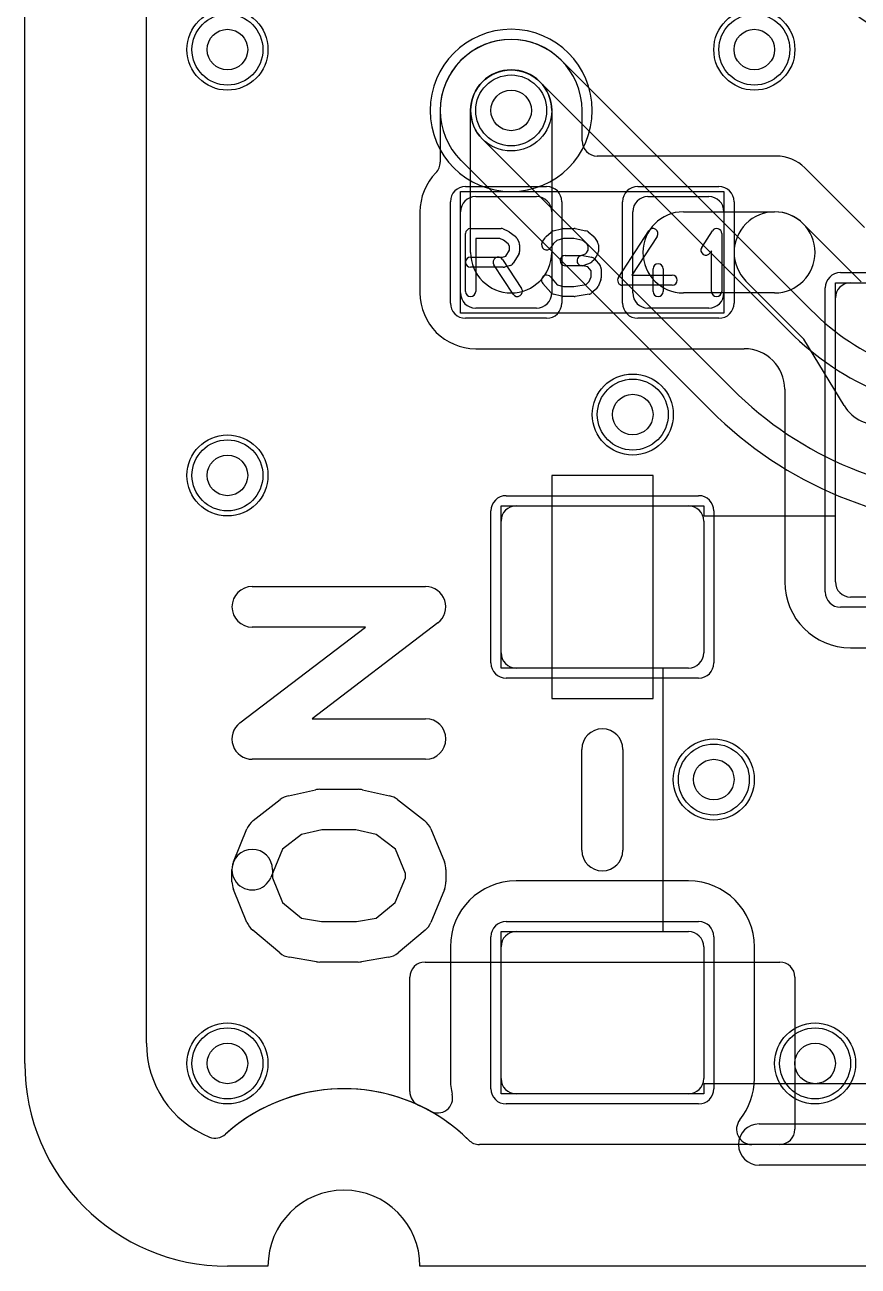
# Model space of a CAD drawing. Extents: x 0 to 20.5, y -1 to 20.
# Drawn here: x 0 to 4.11, y 0 to 6.12 of the extents above; entities that cross this region are included whole.
import ezdxf

# ---------------------------------------------------------------- set-up
doc = ezdxf.new("R2010")
doc.units = 0
for name, color, linetype in [('Hole', 1, 'CONTINUOUS'), ('L1', 3, 'CONTINUOUS'), ('L2', 3, 'CONTINUOUS'), ('L3', 3, 'CONTINUOUS'), ('L4', 3, 'CONTINUOUS'), ('MetalMask-A', 176, 'CONTINUOUS'), ('Outline', 7, 'CONTINUOUS'), ('PartsArea-A', 111, 'CONTINUOUS'), ('PartsSilk-A', 221, 'CONTINUOUS'), ('Resist-A', 2, 'CONTINUOUS'), ('Resist-B', 2, 'CONTINUOUS'), ('Silk-A', 140, 'CONTINUOUS')]:
    doc.layers.add(name, color=color, linetype=linetype)

msp = doc.modelspace()

# ---------------------------------------------------------------- linework, layer by layer
at = {"layer": 'Hole'}
for centre in [(1, 6), (3.6, 6), (2.4, 5.7), (3, 4.2), (1, 3.9), (3.4, 2.4), (1, 1), (3.9, 1)]:
    msp.add_circle(centre, 0.1, dxfattribs=at)
at = {"layer": 'L1'}
for p, q in [((0.6, 1.1), (0.6, 14.53823)), ((2.04996, 5.7), (2.04996, 5.44495)), ((2.2, 5), (2.2, 5.7)), ((2.6, 5.7), (2.6, 5)), ((2.75004, 5.55001), (2.75004, 5.7)), ((3.70786, 5.47504), (2.82501, 5.47504)), ((4.14374, 5.122), (3.84928, 5.41646)), ((2.225, 5.275), (2.525, 5.275)), ((3.075, 5.275), (3.375, 5.275)), ((1.94996, 5.2), (1.94996, 4.8)), ((2.15, 4.8), (2.15, 5.2)), ((2.6, 5.2), (2.6, 4.8)), ((3, 4.8), (3, 5.2)), ((3.25001, 5.2), (3.7, 5.2)), ((3.45, 5.2), (3.45, 4.8)), ((3.84142, 5.14142), (4.12735, 4.85549)), ((3.84451, 4.57265), (3.55858, 4.85858)), ((4.075, 4.85), (4.625, 4.85)), ((3.7, 4.8), (3.25001, 4.8)), ((2.525, 4.725), (2.225, 4.725)), ((3.375, 4.725), (3.075, 4.725)), ((4, 3.375), (4, 4.775)), ((4.04345, 4.24448), (3.84451, 4.57265)), ((2.225, 4.52496), (3.54996, 4.52496)), ((3.74996, 4.32496), (3.74996, 3.375)), ((3.1, 3.9), (2.6, 3.9)), ((2.6, 3.9), (2.6, 2.8)), ((3.1, 2.8), (3.1, 3.9)), ((2.425, 3.75), (3.275, 3.75)), ((2.35, 3.025), (2.35, 3.675)), ((3.35, 3.675), (3.35, 3.025)), ((4.625, 3.3), (4.075, 3.3)), ((4.075, 3.04996), (4.46752, 3.04996)), ((3.275, 2.95), (2.425, 2.95)), ((2.6, 2.8), (3.1, 2.8)), ((3.275, 1.90004), (2.425, 1.90004)), ((2.425, 1.65), (3.275, 1.65)), ((2.09996, 1.575), (2.09996, 0.925)), ((2.35, 0.925), (2.35, 1.575)), ((3.35, 1.575), (3.35, 0.925)), ((3.60004, 0.925), (3.60004, 1.575)), ((1.97497, 1.5), (3.72503, 1.5)), ((1.9, 0.86168), (1.9, 1.42503)), ((3.8, 1.42503), (3.8, 0.67497)), ((3.275, 0.85), (2.425, 0.85)), ((3.72503, 0.6), (2.24349, 0.6)), ((9.61276, 0.6), (3.58724, 0.6))]:
    msp.add_line(p, q, dxfattribs=at)
for centre in [(1, 6), (3.6, 6), (2.4, 5.7), (3, 4.2), (1, 3.9), (3.4, 2.4), (1, 1), (3.9, 1)]:
    msp.add_circle(centre, 0.2, dxfattribs=at)
for centre, radius, start, end in [((4.6, 6.8), 0.80004, 180, -90), ((2.4, 5.7), 0.35004, 0, 180), ((2.4, 5.7), 0.2, 0, 180), ((2.82501, 5.55001), 0.07497, 180, -90), ((3.70786, 5.27504), 0.2, 45, 90), ((2.225, 5.2), 0.27504, 135.586284, 180), ((1.97499, 5.44495), 0.07497, -44.416362, 0), ((2.225, 5.2), 0.075, 90, 180), ((2.525, 5.2), 0.075, 0, 90), ((3.075, 5.2), 0.075, 90, 180), ((3.375, 5.2), 0.075, 0, 90), ((3.25001, 5), 0.2, 90, -90), ((3.7, 5), 0.2, 45, -135), ((3.7, 5), 0.2, -90, 90), ((2.4, 5), 0.2, 180, 0), ((4.075, 4.775), 0.075, 90, 180), ((2.225, 4.8), 0.27504, 180, -90), ((2.225, 4.8), 0.075, 180, -90), ((2.525, 4.8), 0.075, -90, 0), ((3.075, 4.8), 0.075, 180, -90), ((3.375, 4.8), 0.075, -90, 0), ((3.54996, 4.32496), 0.2, 0, 90), ((4.21448, 4.34816), 0.2, -148.775361, -15.944609), ((2.425, 3.675), 0.075, 90, 180), ((3.275, 3.675), 0.075, 0, 90), ((4.075, 3.375), 0.32504, 180, -90), ((4.075, 3.375), 0.075, 180, -90), ((2.425, 3.025), 0.075, 180, -90), ((3.275, 3.025), 0.075, -90, 0), ((2.425, 1.575), 0.32504, 90, 180), ((3.275, 1.575), 0.32504, 0, 90), ((2.425, 1.575), 0.075, 90, 180), ((3.275, 1.575), 0.075, 0, 90), ((1.97497, 1.42503), 0.07497, 90, 180), ((3.72503, 1.42503), 0.07497, 0, 90), ((1.1, 1.1), 0.5, 180, -112.147834), ((2.42502, 0.925), 0.32506, 180, -166.32499), ((2.425, 0.925), 0.075, 180, -90), ((3.275, 0.925), 0.075, -90, 0), ((3.275, 0.925), 0.32504, -38.686511, 0), ((1.575, 0), 0.875, 60.946477, 131.966722), ((1.975, 0.86168), 0.075, 180, -114.904274), ((2.03633, 0.83043), 0.07497, -119.053862, 13.672913), ((1.575, 0), 0.875, 45.277813, 65.099092), ((3.58724, 0.67497), 0.07497, 141.313933, -90), ((3.72503, 0.67497), 0.07497, -90, 0), ((0.93976, 0.70633), 0.07497, -112.144851, -48.033239), ((2.24349, 0.675), 0.075, -134.724516, -90)]:
    msp.add_arc(centre, radius, start, end, dxfattribs=at)
at = {"layer": 'L2'}
for p, q in [((0.6, 1.1), (0.6, 14.53823)), ((17.75653, 0.6), (2.24347, 0.6))]:
    msp.add_line(p, q, dxfattribs=at)
for centre in [(1, 6), (3.6, 6), (3, 4.2), (1, 3.9), (3.4, 2.4), (1, 1), (3.9, 1)]:
    msp.add_circle(centre, 0.2, dxfattribs=at)
for centre, radius, start, end in [((2.4, 5.7), 0.40004, 90, -90), ((2.4, 5.7), 0.40004, -90, 90), ((1.1, 1.1), 0.5, 180, -112.147834), ((1.575, 0), 0.875, 45.276887, 131.966722), ((0.93976, 0.70633), 0.07497, -112.144851, -48.033239), ((2.24347, 0.67497), 0.07497, -134.718982, -90)]:
    msp.add_arc(centre, radius, start, end, dxfattribs=at)
at = {"layer": 'L3'}
for p, q in [((0.6, 1.1), (0.6, 14.53823)), ((17.75653, 0.6), (2.24347, 0.6))]:
    msp.add_line(p, q, dxfattribs=at)
for centre in [(1, 6), (3.6, 6), (3, 4.2), (1, 3.9), (3.4, 2.4), (1, 1), (3.9, 1)]:
    msp.add_circle(centre, 0.2, dxfattribs=at)
for centre, radius, start, end in [((2.4, 5.7), 0.40004, 90, -90), ((2.4, 5.7), 0.40004, -90, 90), ((1.1, 1.1), 0.5, 180, -112.147834), ((1.575, 0), 0.875, 45.276887, 131.966722), ((0.93976, 0.70633), 0.07497, -112.144851, -48.033239), ((2.24347, 0.67497), 0.07497, -134.718982, -90)]:
    msp.add_arc(centre, radius, start, end, dxfattribs=at)
at = {"layer": 'L4'}
for p, q in [((0.6, 1.1), (0.6, 14.53823)), ((3.87888, 4.71614), (2.64752, 5.94752)), ((2.54142, 5.84142), (3.77279, 4.61005)), ((3.48995, 4.32721), (2.25858, 5.55858)), ((2.15248, 5.45248), (3.38385, 4.22111)), ((9.77499, 0.6), (2.24347, 0.6))]:
    msp.add_line(p, q, dxfattribs=at)
for centre in [(1, 6), (3.6, 6), (2.4, 5.7), (3, 4.2), (1, 3.9), (3.4, 2.4), (1, 1), (3.9, 1)]:
    msp.add_circle(centre, 0.2, dxfattribs=at)
for centre, radius, start, end in [((2.4, 5.7), 0.35005, 45, -135), ((2.4, 5.7), 0.2, 45, -135), ((4.76273, 5.60001), 1.24997, -134.999352, -89.999542), ((4.76274, 5.6), 1.4, -135, -90), ((4.76274, 5.6), 1.8, -135, -90), ((4.76274, 5.6), 1.95004, -135, -90), ((1.1, 1.1), 0.5, 180, -112.147834), ((1.575, 0), 0.875, 45.276887, 131.966722), ((0.93976, 0.70633), 0.07497, -112.144851, -48.033239), ((2.24347, 0.67497), 0.07497, -134.718982, -90)]:
    msp.add_arc(centre, radius, start, end, dxfattribs=at)
at = {"layer": 'MetalMask-A'}
for p, q in [((2.225, 5.275), (2.525, 5.275)), ((3.075, 5.275), (3.375, 5.275)), ((2.15, 4.8), (2.15, 5.2)), ((2.6, 5.2), (2.6, 4.8)), ((3, 4.8), (3, 5.2)), ((3.45, 5.2), (3.45, 4.8)), ((4.075, 4.85), (4.625, 4.85)), ((2.525, 4.725), (2.225, 4.725)), ((3.375, 4.725), (3.075, 4.725)), ((4, 3.375), (4, 4.775)), ((2.425, 3.75), (3.275, 3.75)), ((2.35, 3.025), (2.35, 3.675)), ((3.35, 3.675), (3.35, 3.025)), ((4.625, 3.3), (4.075, 3.3)), ((3.275, 2.95), (2.425, 2.95)), ((2.425, 1.65), (3.275, 1.65)), ((2.35, 0.925), (2.35, 1.575)), ((3.35, 1.575), (3.35, 0.925)), ((3.275, 0.85), (2.425, 0.85))]:
    msp.add_line(p, q, dxfattribs=at)
for centre, start, end in [((2.225, 5.2), 90, 180), ((2.525, 5.2), 0, 90), ((3.075, 5.2), 90, 180), ((3.375, 5.2), 0, 90), ((4.075, 4.775), 90, 180), ((2.225, 4.8), 180, -90), ((2.525, 4.8), -90, 0), ((3.075, 4.8), 180, -90), ((3.375, 4.8), -90, 0), ((2.425, 3.675), 90, 180), ((3.275, 3.675), 0, 90), ((4.075, 3.375), 180, -90), ((2.425, 3.025), 180, -90), ((3.275, 3.025), -90, 0), ((2.425, 1.575), 90, 180), ((3.275, 1.575), 0, 90), ((2.425, 0.925), 180, -90), ((3.275, 0.925), -90, 0)]:
    msp.add_arc(centre, 0.075, start, end, dxfattribs=at)
at = {"layer": 'Outline'}
for p, q in [((0, 1), (0, 15)), ((1.2, 0), (1, 0)), ((18.05, 0), (1.95, 0))]:
    msp.add_line(p, q, dxfattribs=at)
for centre, radius, start, end in [((1, 1), 1, 180, -90), ((1.575, 0), 0.375, 0, 180)]:
    msp.add_arc(centre, radius, start, end, dxfattribs=at)
at = {"layer": 'PartsArea-A'}
for p, q in [((2.15, 4.7), (2.15, 5.3)), ((2.15, 5.3), (3.45, 5.3)), ((3.45, 5.3), (3.45, 4.7)), ((4, 3.7), (4, 4.85)), ((4, 4.85), (4.7, 4.85)), ((3.45, 4.7), (2.15, 4.7)), ((2.35, 2.95), (2.35, 3.75)), ((2.35, 3.75), (3.35, 3.75)), ((3.35, 3.75), (3.35, 3.7)), ((3.35, 3.7), (4, 3.7)), ((3.15, 2.95), (2.35, 2.95)), ((3.15, 1.65), (3.15, 2.95)), ((2.35, 0.85), (2.35, 1.65)), ((2.35, 1.65), (3.15, 1.65)), ((5.1, 0.9), (3.35, 0.9)), ((3.35, 0.9), (3.35, 0.85)), ((3.35, 0.85), (2.35, 0.85))]:
    msp.add_line(p, q, dxfattribs=at)
at = {"layer": 'PartsSilk-A'}
for p, q in [((2.175, 4.80741), (2.175, 5.09259)), ((2.2, 5.11759), (2.35, 5.11759)), ((2.36015, 5.11544), (2.38515, 5.10433)), ((2.3897, 5.1017), (2.42026, 5.07948)), ((2.57228, 5.07795), (2.59728, 5.10017)), ((2.60745, 5.10564), (2.64912, 5.11675)), ((2.65556, 5.11759), (2.71111, 5.11759)), ((2.71626, 5.11705), (2.76904, 5.10594)), ((2.77951, 5.101), (2.80729, 5.07878)), ((2.92907, 4.87663), (3.07907, 5.10626)), ((3.34013, 5.0247), (3.39291, 5.10618)), ((3.43889, 5.09259), (3.43889, 4.80741)), ((2.3447, 5.06759), (2.225, 5.06759)), ((2.225, 5.06759), (2.225, 4.80741)), ((2.36243, 5.05971), (2.3447, 5.06759)), ((2.38593, 5.04263), (2.36243, 5.05971)), ((2.39167, 5.03114), (2.38593, 5.04263)), ((2.39167, 5.01087), (2.39167, 5.03114)), ((2.42792, 5.07044), (2.43903, 5.04822)), ((2.44167, 5.03704), (2.44167, 5.0037)), ((2.5538, 5.05029), (2.56769, 5.07251)), ((2.60818, 5.04296), (2.5962, 5.02379)), ((2.62606, 5.05885), (2.60818, 5.04296)), ((2.65884, 5.06759), (2.62606, 5.05885)), ((2.70851, 5.06759), (2.65884, 5.06759)), ((2.75292, 5.05824), (2.70851, 5.06759)), ((2.77273, 5.0424), (2.75292, 5.05824)), ((2.78056, 5.02987), (2.77273, 5.0424)), ((2.78056, 5.01087), (2.78056, 5.02987)), ((2.81287, 5.07251), (2.82676, 5.05029)), ((2.83056, 5.03704), (2.83056, 5.0037)), ((3.12093, 5.07892), (2.99619, 4.88796)), ((2.2, 4.97685), (2.35783, 4.97685)), ((2.35703, 4.96553), (2.45148, 4.82109)), ((2.35783, 4.97685), (2.37292, 4.98087)), ((2.37292, 4.98087), (2.39167, 5.01087)), ((2.43787, 4.99045), (2.41009, 4.94601)), ((2.66667, 4.98426), (2.7456, 4.98426)), ((2.7456, 4.98426), (2.7668, 4.99197)), ((2.75438, 4.98387), (2.79605, 4.97646)), ((2.7668, 4.99197), (2.77198, 4.99715)), ((2.77198, 4.99715), (2.78056, 5.01087)), ((2.80935, 4.9638), (2.79824, 4.95269)), ((2.81088, 4.96785), (2.83865, 4.93452)), ((2.82676, 4.99045), (2.81287, 4.96823)), ((3.38889, 5.00801), (3.38209, 4.99752)), ((3.38889, 4.80741), (3.38889, 5.00801)), ((2.36111, 4.92685), (2.2, 4.92685)), ((2.40964, 4.79373), (2.31519, 4.93817)), ((2.39533, 4.9351), (2.36755, 4.92769)), ((2.75, 4.93426), (2.66667, 4.93426)), ((2.77831, 4.92883), (2.74562, 4.93465)), ((2.7891, 4.94687), (2.75854, 4.93576)), ((2.79444, 4.90947), (2.77831, 4.92883)), ((2.79444, 4.87907), (2.79444, 4.90947)), ((2.84444, 4.91852), (2.84444, 4.87407)), ((3.1, 4.80741), (3.1, 4.91852)), ((3.15, 4.91852), (3.15, 4.80741)), ((2.59508, 4.80206), (2.55619, 4.8465)), ((2.59381, 4.87942), (2.62769, 4.84071)), ((2.62769, 4.84071), (2.65884, 4.83241)), ((2.70912, 4.83241), (2.76941, 4.84205)), ((2.76941, 4.84205), (2.78468, 4.85563)), ((2.78468, 4.85563), (2.79444, 4.87907)), ((2.84252, 4.86446), (2.82864, 4.83113)), ((3.19444, 4.83796), (2.95, 4.83796)), ((2.99619, 4.88796), (3.19444, 4.88796)), ((2.64912, 4.78325), (2.60745, 4.79436)), ((2.71111, 4.78241), (2.65556, 4.78241)), ((2.65884, 4.83241), (2.70912, 4.83241)), ((2.78451, 4.79383), (2.71506, 4.78272)), ((2.82217, 4.82205), (2.79717, 4.79983)), ((1.12222, 3.35185), (1.97778, 3.35185)), ((1.06162, 2.67954), (1.68152, 3.15185)), ((1.68152, 3.15185), (1.12222, 3.15185)), ((2.03838, 3.17231), (1.41848, 2.7)), ((1.41848, 2.7), (1.97778, 2.7)), ((2.7484, 2.0516), (2.7484, 2.5484)), ((2.9516, 2.5484), (2.9516, 2.0516)), ((1.97778, 2.5), (1.12222, 2.5)), ((1.30053, 2.31984), (1.43387, 2.34947)), ((1.45556, 2.35185), (1.64444, 2.35185)), ((1.66613, 2.34947), (1.79947, 2.31984)), ((1.1275, 2.19746), (1.26083, 2.30116)), ((1.83917, 2.30116), (1.9725, 2.19746)), ((1.02967, 1.99343), (1.09634, 2.15639)), ((1.46654, 2.15185), (1.36586, 2.12948)), ((1.63346, 2.15185), (1.46654, 2.15185)), ((1.73414, 2.12948), (1.63346, 2.15185)), ((2.00366, 2.15639), (2.07033, 1.99343)), ((1.36586, 2.12948), (1.27134, 2.05596)), ((1.82866, 2.05596), (1.73414, 2.12948)), ((1.27134, 2.05596), (1.21477, 1.91769)), ((1.87778, 1.9359), (1.82866, 2.05596)), ((1.02222, 1.8963), (1.02222, 1.95556)), ((1.22222, 1.95556), (1.22222, 1.91596)), ((1.22222, 1.91596), (1.27202, 1.79422)), ((1.82798, 1.79422), (1.87778, 1.91596)), ((1.87778, 1.91596), (1.87778, 1.9359)), ((2.07778, 1.95556), (2.07778, 1.8963)), ((1.09634, 1.69547), (1.02967, 1.85844)), ((2.07033, 1.85844), (2.00366, 1.69547)), ((1.27202, 1.79422), (1.36541, 1.7164)), ((1.73459, 1.7164), (1.82798, 1.79422)), ((1.36541, 1.7164), (1.46384, 1.7)), ((1.63616, 1.7), (1.73459, 1.7164)), ((1.2582, 1.5454), (1.12487, 1.65651)), ((1.46384, 1.7), (1.63616, 1.7)), ((1.97513, 1.65651), (1.8418, 1.5454)), ((1.43912, 1.50136), (1.30578, 1.52358)), ((1.64444, 1.5), (1.45556, 1.5)), ((1.79422, 1.52358), (1.66088, 1.50136)), ((3.6236, 0.7016), (4.8, 0.7016)), ((4.6984, 0.4984), (3.6236, 0.4984))]:
    msp.add_line(p, q, dxfattribs=at)
for centre, radius, start, end in [((2.2, 5.09259), 0.025, 90, 180), ((2.35, 5.09259), 0.025, 66.049145, 90), ((2.375, 5.08148), 0.025, 53.982737, 66.039637), ((2.61389, 5.08148), 0.025, 104.925513, 131.630694), ((2.65556, 5.09259), 0.025, 90, 104.92885), ((2.71111, 5.09259), 0.025, 78.110161, 90), ((2.76389, 5.08148), 0.025, 51.333033, 78.112983), ((3.1, 5.09259), 0.025, -33.149737, 146.846436), ((3.41389, 5.09259), 0.025, 0, 147.066193), ((2.40556, 5.05926), 0.025, 26.565051, 53.979316), ((2.41667, 5.03704), 0.025, 0, 26.565051), ((2.575, 5.03704), 0.025, 147.994617, -32.010019), ((2.58889, 5.05926), 0.025, 131.627831, 147.989981), ((2.79167, 5.05926), 0.025, 32.005383, 51.345223), ((2.80556, 5.03704), 0.025, 0, 32.010019), ((3.36111, 5.01111), 0.025, 147.066457, -32.933807), ((2.2, 4.95185), 0.025, 90, -90), ((2.33611, 4.95185), 0.025, 33.181463, -146.819137), ((2.41667, 5.0037), 0.025, -32.005383, 0), ((2.66667, 4.95926), 0.025, 90, -90), ((2.75, 4.95926), 0.025, 79.908369, -100.083264), ((2.79167, 4.95185), 0.025, 39.790899, 79.916736), ((2.79167, 4.98148), 0.025, -45, -32.010019), ((2.80556, 5.0037), 0.025, -32.005383, 0), ((2.36111, 4.95185), 0.025, -90, -75.064732), ((2.38889, 4.95926), 0.025, -75.074487, -32.010019), ((2.75, 4.95926), 0.025, -90, -70.02141), ((2.78056, 4.97037), 0.025, -70.02864, -45), ((2.81944, 4.91852), 0.025, 0, 39.800498), ((3.125, 4.91852), 0.025, 0, 180), ((2.575, 4.86296), 0.025, 41.188082, -138.810424), ((2.81944, 4.87407), 0.025, -22.605762, 0), ((2.95, 4.86296), 0.025, 146.850263, -90), ((3.19444, 4.86296), 0.025, -90, 90), ((2.2, 4.80741), 0.025, 180, 0), ((2.43056, 4.80741), 0.025, -146.818537, 33.180863), ((2.61389, 4.81852), 0.025, -138.811918, -104.92885), ((2.65556, 4.80741), 0.025, -104.925513, -90), ((2.71111, 4.80741), 0.025, -90, -80.911332), ((2.78056, 4.81852), 0.025, -80.910628, -48.369306), ((2.80556, 4.84074), 0.025, -48.372169, -22.608878), ((3.125, 4.80741), 0.025, 180, 0), ((3.41389, 4.80741), 0.025, 180, 0), ((1.12222, 3.25185), 0.1, 90, -90), ((1.97778, 3.25185), 0.1, -52.69692, 90), ((1.97778, 2.6), 0.1, -90, 90), ((1.12222, 2.6), 0.1, 127.30308, -90), ((2.85, 2.5484), 0.1016, 0, 180), ((1.45556, 2.25185), 0.1, 90, 102.526943), ((1.64444, 2.25185), 0.1, 77.473057, 90), ((1.32222, 2.22222), 0.1, 102.526943, 127.871466), ((1.77778, 2.22222), 0.1, 52.128534, 77.473057), ((1.18889, 2.11852), 0.1, 127.871466, 157.746396), ((1.91111, 2.11852), 0.1, 22.253604, 52.128534), ((1.12222, 1.95556), 0.1, 0, 180), ((2.85, 2.0516), 0.1016, 180, 0), ((1.12222, 1.95556), 0.1, 157.746396, -22.250393), ((1.97778, 1.95556), 0.1, 0, 22.253604), ((1.12222, 1.8963), 0.1, 180, -157.751699), ((1.97778, 1.8963), 0.1, -22.2483, 0), ((1.18889, 1.73333), 0.1, -157.7517, -129.807038), ((1.91111, 1.73333), 0.1, -50.192962, -22.248301), ((1.32222, 1.62222), 0.1, -129.807038, -99.462322), ((1.77778, 1.62222), 0.1, -80.537678, -50.192962), ((1.45556, 1.6), 0.1, -99.462322, -90), ((1.64444, 1.6), 0.1, -90, -80.537678), ((3.6236, 0.6), 0.1016, 90, -90)]:
    msp.add_arc(centre, radius, start, end, dxfattribs=at)
at = {"layer": 'Resist-A'}
for p, q in [((2.175, 5.325), (2.575, 5.325)), ((3.025, 5.325), (3.425, 5.325)), ((2.1, 4.75), (2.1, 5.25)), ((2.65, 5.25), (2.65, 4.75)), ((2.95, 4.75), (2.95, 5.25)), ((3.5, 5.25), (3.5, 4.75)), ((4.025, 4.9), (4.675, 4.9)), ((3.95, 3.325), (3.95, 4.825)), ((2.575, 4.675), (2.175, 4.675)), ((3.425, 4.675), (3.025, 4.675)), ((2.375, 3.8), (3.325, 3.8)), ((2.3, 2.975), (2.3, 3.725)), ((3.4, 3.725), (3.4, 2.975)), ((4.675, 3.25), (4.025, 3.25)), ((3.325, 2.9), (2.375, 2.9)), ((2.375, 1.7), (3.325, 1.7)), ((2.3, 0.875), (2.3, 1.625)), ((3.4, 1.625), (3.4, 0.875)), ((3.325, 0.8), (2.375, 0.8))]:
    msp.add_line(p, q, dxfattribs=at)
for centre in [(1, 6), (3.6, 6), (2.4, 5.7), (3, 4.2), (1, 3.9), (3.4, 2.4), (1, 1), (3.9, 1)]:
    msp.add_circle(centre, 0.175, dxfattribs=at)
for centre, start, end in [((2.175, 5.25), 90, 180), ((2.575, 5.25), 0, 90), ((3.025, 5.25), 90, 180), ((3.425, 5.25), 0, 90), ((4.025, 4.825), 90, 180), ((2.175, 4.75), 180, -90), ((2.575, 4.75), -90, 0), ((3.025, 4.75), 180, -90), ((3.425, 4.75), -90, 0), ((2.375, 3.725), 90, 180), ((3.325, 3.725), 0, 90), ((4.025, 3.325), 180, -90), ((2.375, 2.975), 180, -90), ((3.325, 2.975), -90, 0), ((2.375, 1.625), 90, 180), ((3.325, 1.625), 0, 90), ((2.375, 0.875), 180, -90), ((3.325, 0.875), -90, 0)]:
    msp.add_arc(centre, 0.075, start, end, dxfattribs=at)
at = {"layer": 'Resist-B'}
for centre in [(1, 6), (3.6, 6), (2.4, 5.7), (3, 4.2), (1, 3.9), (3.4, 2.4), (1, 1), (3.9, 1)]:
    msp.add_circle(centre, 0.175, dxfattribs=at)
at = {"layer": 'Silk-A'}
for p, q in [((1.12222, 3.35185), (1.97778, 3.35185)), ((1.06162, 2.67954), (1.68152, 3.15185)), ((1.68152, 3.15185), (1.12222, 3.15185)), ((2.03838, 3.17231), (1.41848, 2.7)), ((1.41848, 2.7), (1.97778, 2.7)), ((1.97778, 2.5), (1.12222, 2.5)), ((1.30053, 2.31984), (1.43387, 2.34947)), ((1.45556, 2.35185), (1.64444, 2.35185)), ((1.66613, 2.34947), (1.79947, 2.31984)), ((1.1275, 2.19746), (1.26083, 2.30116)), ((1.83917, 2.30116), (1.9725, 2.19746)), ((1.02967, 1.99343), (1.09634, 2.15639)), ((1.46654, 2.15185), (1.36586, 2.12948)), ((1.63346, 2.15185), (1.46654, 2.15185)), ((1.73414, 2.12948), (1.63346, 2.15185)), ((2.00366, 2.15639), (2.07033, 1.99343)), ((1.36586, 2.12948), (1.27134, 2.05596)), ((1.82866, 2.05596), (1.73414, 2.12948)), ((1.27134, 2.05596), (1.21477, 1.91769)), ((1.87778, 1.9359), (1.82866, 2.05596)), ((1.02222, 1.8963), (1.02222, 1.95556)), ((1.22222, 1.95556), (1.22222, 1.91596)), ((1.22222, 1.91596), (1.27202, 1.79422)), ((1.82798, 1.79422), (1.87778, 1.91596)), ((1.87778, 1.91596), (1.87778, 1.9359)), ((2.07778, 1.95556), (2.07778, 1.8963)), ((1.09634, 1.69547), (1.02967, 1.85844)), ((2.07033, 1.85844), (2.00366, 1.69547)), ((1.27202, 1.79422), (1.36541, 1.7164)), ((1.73459, 1.7164), (1.82798, 1.79422)), ((1.36541, 1.7164), (1.46384, 1.7)), ((1.63616, 1.7), (1.73459, 1.7164)), ((1.2582, 1.5454), (1.12487, 1.65651)), ((1.46384, 1.7), (1.63616, 1.7)), ((1.97513, 1.65651), (1.8418, 1.5454)), ((1.43912, 1.50136), (1.30578, 1.52358)), ((1.64444, 1.5), (1.45556, 1.5)), ((1.79422, 1.52358), (1.66088, 1.50136)), ((3.6236, 0.7016), (4.8, 0.7016)), ((4.8, 0.4984), (3.6236, 0.4984))]:
    msp.add_line(p, q, dxfattribs=at)
for centre, radius, start, end in [((1.12222, 3.25185), 0.1, 90, -90), ((1.97778, 3.25185), 0.1, -52.69692, 90), ((1.97778, 2.6), 0.1, -90, 90), ((1.12222, 2.6), 0.1, 127.30308, -90), ((1.45556, 2.25185), 0.1, 90, 102.526943), ((1.64444, 2.25185), 0.1, 77.473057, 90), ((1.32222, 2.22222), 0.1, 102.526943, 127.871466), ((1.77778, 2.22222), 0.1, 52.128534, 77.473057), ((1.18889, 2.11852), 0.1, 127.871466, 157.746396), ((1.91111, 2.11852), 0.1, 22.253604, 52.128534), ((1.12222, 1.95556), 0.1, 0, 180), ((1.12222, 1.95556), 0.1, 157.746396, -22.250393), ((1.97778, 1.95556), 0.1, 0, 22.253604), ((1.12222, 1.8963), 0.1, 180, -157.751699), ((1.97778, 1.8963), 0.1, -22.2483, 0), ((1.18889, 1.73333), 0.1, -157.7517, -129.807038), ((1.91111, 1.73333), 0.1, -50.192962, -22.248301), ((1.32222, 1.62222), 0.1, -129.807038, -99.462322), ((1.77778, 1.62222), 0.1, -80.537678, -50.192962), ((1.45556, 1.6), 0.1, -99.462322, -90), ((1.64444, 1.6), 0.1, -90, -80.537678), ((3.6236, 0.6), 0.1016, 90, -90)]:
    msp.add_arc(centre, radius, start, end, dxfattribs=at)

doc.saveas('drawing.dxf')
